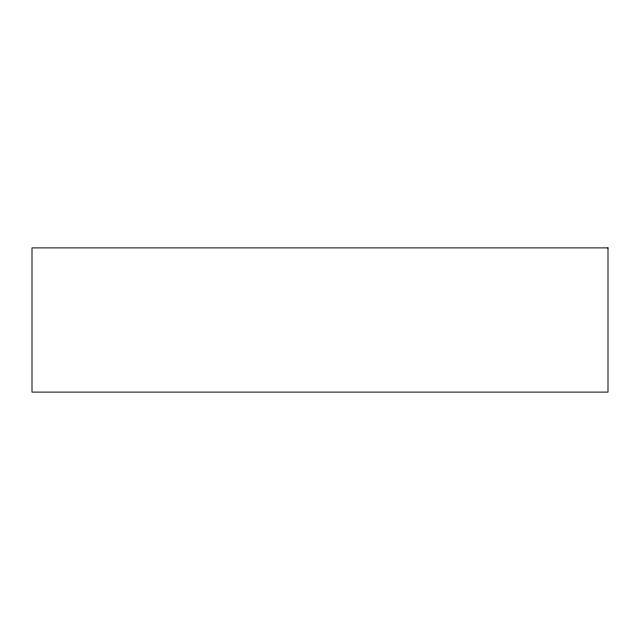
<?xml version="1.0" encoding="UTF-8"?>
<svg xmlns="http://www.w3.org/2000/svg" width="640" height="640" viewBox="0 0 640 640"><rect width="100%" height="100%" fill="white"/><g stroke="black" fill="none" stroke-linecap="round" stroke-linejoin="round"><path stroke-width="0.96" d="M608 247.896L32 247.896L32 392.104L608 392.104L608 247.896"/></g></svg>
